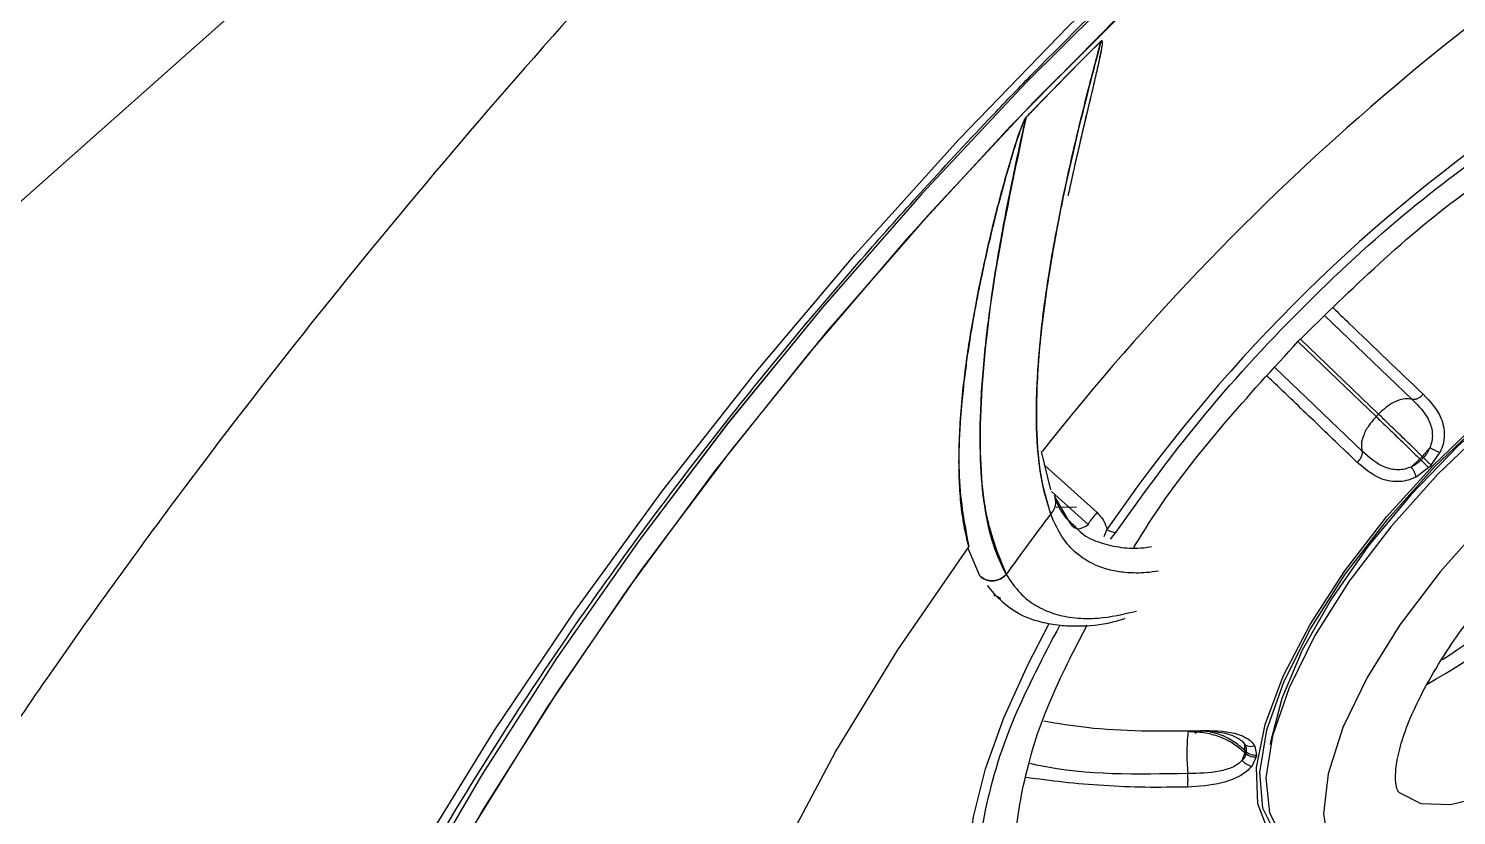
# Model space of a CAD drawing. Header units: inches. Extents: x 2 to 86, y -22 to 129.
# Drawn here: x 17.975 to 19.499, y 67.581 to 68.42 of the extents above; entities that cross this region are included whole.
import ezdxf

# ---------------------------------------------------------------- set-up
doc = ezdxf.new("R2010")
doc.units = ezdxf.units.IN
doc.header["$MEASUREMENT"] = 0
doc.layers.add('1', color=4, linetype='Continuous')
doc.layers.add('BDIM_CYAN', color=4, linetype='Continuous')

# ---------------------------------------------------------------- blocks, each defined once
blk = doc.blocks.new('2020 HS PILLOW')
at = {"layer": '1', "color": 2}
for points, knots in [([(5.8034, -0.0127), (5.5758, -0.0117), (5.1207, -0.0097), (4.4379, -0.0073), (3.7551, -0.0052), (3.0724, -0.0034), (2.3896, -0.0021), (1.7069, -0.001), (1.0241, -0.0003), (0.3414, 0), (-0.3414, 0), (-1.0241, -0.0003), (-1.7069, -0.001), (-2.3896, -0.0021), (-3.0724, -0.0034), (-3.7551, -0.0052), (-4.4379, -0.0073), (-5.1207, -0.0097), (-5.5758, -0.0117), (-5.8034, -0.0127)], [0, 0, 0, 0, 0.058824, 0.117648, 0.176472, 0.235295, 0.294119, 0.352942, 0.411765, 0.470588, 0.529412, 0.588235, 0.647058, 0.705881, 0.764705, 0.823528, 0.882352, 0.941176, 1, 1, 1, 1]), ([(5.8027, -0.0093), (4.0523, -0.005), (0.1838, 0.0045), (-3.6846, -0.0044), (-5.8027, -0.0093)], [0, 0, 0, 0, 0.452479, 1, 1, 1, 1])]:
    blk.add_open_spline(points, degree=3, knots=knots, dxfattribs=at)
blk = doc.blocks.new('2020 RHYTHM')
at = {"layer": 'BDIM_CYAN', "color": 3}
for p, q in [((16.9855, 67.1282), (17.0786, 67.039)), ((16.9569, 67.1003), (17.0401, 67.0206)), ((17.0427, 67.0233), (16.9594, 67.1032)), ((17.0253, 66.9839), (16.9321, 67.0731)), ((17.0401, 67.0206), (17.0427, 67.0233)), ((16.6928, 66.9425), (16.683, 66.9835)), ((17.0974, 66.9875), (17.0894, 66.9781)), ((16.6866, 66.9684), (16.7424, 66.9182)), ((17.0869, 66.9755), (17.0778, 66.9672)), ((17.0869, 66.9755), (17.0881, 66.9743)), ((17.0906, 66.9769), (17.0894, 66.9781)), ((17.099, 66.9688), (17.0978, 66.9675)), ((17.099, 66.9688), (17.1085, 66.9826)), ((17.0965, 66.9663), (17.0831, 66.9563)), ((17.0978, 66.9675), (17.0965, 66.9663)), ((16.7329, 66.9054), (16.6938, 66.9406)), ((16.6969, 66.9354), (16.7114, 66.9103)), ((16.7204, 66.9239), (16.6988, 66.9236)), ((16.7529, 66.9004), (16.7494, 66.8923)), ((16.7568, 66.8898), (16.7622, 66.8971)), ((16.6044, 66.8802), (16.6168, 66.851)), ((16.6044, 66.8802), (16.6168, 66.851)), ((16.6342, 66.83), (16.6254, 66.8406)), ((16.632, 66.8306), (16.6334, 66.8291)), ((16.6356, 66.8283), (16.6342, 66.83)), ((16.6347, 66.8294), (16.6391, 66.8271)), ((16.8967, 66.6748), (16.8999, 66.6709)), ((16.9002, 66.6645), (16.8999, 66.6709)), ((16.9014, 66.6634), (16.9002, 66.6645)), ((16.9108, 66.6693), (16.9125, 66.6597)), ((16.8999, 66.6624), (16.8972, 66.6541)), ((16.8999, 66.6624), (16.9011, 66.6612)), ((16.9122, 66.6576), (16.9074, 66.6476)), ((16.9125, 66.6597), (16.9122, 66.6576))]:
    blk.add_line(p, q, dxfattribs=at)
at = {"layer": 'BDIM_CYAN', "color": 3, "flags": 128}
for points in [[(16.8226, 68.5327), (16.5917, 68.2509), (16.3474, 67.9766), (16.0907, 67.7101), (15.8264, 67.4565), (15.5624, 67.2228)], [(15.7478, 65.8698), (15.7685, 65.9721), (15.7995, 66.0804), (15.8405, 66.1941), (15.8914, 66.3123), (15.9517, 66.4341), (16.021, 66.5588), (16.0989, 66.6854), (16.1848, 66.8131), (16.278, 66.941), (16.378, 67.0681), (16.484, 67.1937), (16.5953, 67.3167), (16.7111, 67.4364), (16.8305, 67.5518), (16.9529, 67.6623), (17.0772, 67.7669), (17.2027, 67.8651)], [(17.1442, 67.8056), (17.0218, 67.707), (16.9008, 67.6021), (16.7822, 67.4919), (16.6668, 67.3771), (16.5554, 67.2584), (16.4488, 67.1368), (16.3479, 67.0131), (16.2532, 66.8883), (16.1656, 66.7632), (16.0855, 66.6387), (16.0137, 66.5157), (15.9507, 66.3951), (15.8968, 66.2778), (15.8524, 66.1647), (15.818, 66.0564), (15.7937, 65.9539), (15.7797, 65.8578)], [(18.566, 68.2229), (18.5374, 68.2476), (18.4806, 68.2822), (18.4147, 68.3066), (18.3402, 68.3205), (18.2578, 68.3238), (18.1678, 68.3164), (18.0711, 68.2985), (17.9683, 68.2702), (17.8601, 68.2316), (17.7473, 68.183), (17.6308, 68.1249), (17.5114, 68.0576), (17.3899, 67.9815), (17.2672, 67.8973), (17.1442, 67.8056), (17.0218, 67.707), (16.9008, 67.6022), (16.7822, 67.4919), (16.6668, 67.3771)], [(18.6729, 67.9298), (18.6717, 67.9492), (18.6598, 68.0281), (18.6371, 68.0979), (18.6037, 68.1582), (18.5599, 68.2085), (18.506, 68.2483), (18.4425, 68.2774), (18.3697, 68.2956), (18.2883, 68.3027), (18.199, 68.2987), (18.1022, 68.2835), (17.9989, 68.2574), (17.8898, 68.2205), (17.7757, 68.173), (17.6575, 68.1155), (17.536, 68.0482), (17.4123, 67.9717), (17.2872, 67.8866), (17.1618, 67.7935), (17.0369, 67.6932), (16.9135, 67.5864), (16.7925, 67.4739), (16.675, 67.3565)], [(16.7653, 67.4474), (16.6502, 67.3307), (16.5394, 67.2104), (16.4338, 67.0874), (16.3341, 66.9625), (16.2411, 66.8367), (16.1555, 66.7109), (16.0778, 66.5861), (16.0087, 66.4632), (15.9487, 66.343), (15.8983, 66.2265), (15.8577, 66.1146), (15.8273, 66.008), (15.8074, 65.9076), (15.798, 65.8141)], [(16.6668, 67.3771), (16.5554, 67.2584), (16.4489, 67.1368), (16.3479, 67.0132), (16.2532, 66.8883), (16.1656, 66.7632), (16.0855, 66.6387), (16.0137, 66.5157), (15.9507, 66.3951), (15.8968, 66.2778), (15.8524, 66.1647), (15.818, 66.0564), (15.7937, 65.9539), (15.7797, 65.8578), (15.7761, 65.7689), (15.783, 65.6878), (15.8003, 65.615), (15.8278, 65.5511), (15.8654, 65.4966), (15.8842, 65.4765)], [(16.675, 67.3565), (16.5617, 67.2353), (16.4535, 67.111), (16.3513, 66.9846), (16.2558, 66.8572), (16.1677, 66.7296), (16.0878, 66.6029), (16.0166, 66.4779), (15.9547, 66.3557), (15.9025, 66.2372), (15.8605, 66.1233), (15.829, 66.0148), (15.8081, 65.9126), (15.7981, 65.8175)], [(17.1013, 66.9689), (17.1553, 67.0204), (17.2115, 67.0663), (17.2679, 67.1051), (17.3226, 67.1354), (17.3738, 67.1562), (17.4197, 67.1668), (17.4587, 67.1668), (17.4895, 67.1562), (17.5111, 67.1354), (17.5227, 67.1051), (17.5232, 67.1025)], [(17.3968, 67.1517), (17.389, 67.1503), (17.3421, 67.136), (17.2907, 67.1118), (17.2365, 67.0784), (17.1815, 67.0372), (17.1278, 66.9895), (17.0771, 66.9372), (17.0315, 66.8821), (16.9924, 66.8262), (16.9614, 66.7715), (16.9396, 66.72), (16.9276, 66.6735), (16.9272, 66.6708)], [(17.103, 66.9673), (17.1581, 67.0196), (17.2153, 67.066), (17.2727, 67.1049), (17.3281, 67.1347), (17.3795, 67.1545), (17.4251, 67.1635), (17.4633, 67.1614), (17.4926, 67.1482), (17.5111, 67.1264)], [(17.5164, 67.117), (17.5151, 67.1196), (17.4953, 67.1428), (17.4657, 67.1554), (17.4274, 67.157), (17.3816, 67.1476), (17.3302, 67.1274), (17.2749, 67.0973), (17.2178, 67.0582), (17.1609, 67.0117), (17.1062, 66.9594)], [(17.4507, 67.016), (17.4631, 66.9952), (17.4661, 66.9646), (17.4586, 66.9267), (17.441, 66.8833), (17.4142, 66.8367), (17.3796, 66.7891), (17.3389, 66.743), (17.294, 66.7007), (17.2474, 66.6642), (17.2012, 66.6355), (17.1579, 66.6159), (17.1195, 66.6065), (17.0881, 66.6076), (17.0652, 66.6193), (17.0633, 66.6212)], [(16.9795, 66.5457), (16.9779, 66.5459), (16.9471, 66.5565), (16.9255, 66.5772), (16.9139, 66.6075), (16.9126, 66.6463), (16.9218, 66.6922), (16.941, 66.7437), (16.9697, 66.799), (17.0069, 66.8563), (17.0513, 66.9136), (17.1013, 66.9689)], [(16.9553, 66.5572), (16.9336, 66.5744), (16.9194, 66.6031), (16.9161, 66.641), (16.9236, 66.6866), (16.9419, 66.7383), (16.9701, 66.7943), (17.0073, 66.8525), (17.0522, 66.9109), (17.103, 66.9673)], [(17.1062, 66.9594), (17.0558, 66.9032), (17.0115, 66.845), (16.9748, 66.7871), (16.9472, 66.7315), (16.9295, 66.6803), (16.9224, 66.6352), (16.9263, 66.5979), (16.9409, 66.5697), (16.9648, 66.5521)], [(17.1573, 66.9099), (17.1084, 66.8552), (17.0656, 66.7987), (17.0306, 66.7425), (17.0047, 66.6889), (16.989, 66.6398), (16.9839, 66.5971), (16.9898, 66.5626), (17.0064, 66.5375), (17.024, 66.5261)], [(16.304, 66.1144), (16.2997, 66.1869), (16.308, 66.2686), (16.3288, 66.3584), (16.3619, 66.455), (16.4068, 66.557), (16.463, 66.6631), (16.5295, 66.7719), (16.6055, 66.8817)], [(16.304, 66.1144), (16.2997, 66.1869), (16.308, 66.2686), (16.3288, 66.3584), (16.3619, 66.455), (16.4068, 66.557), (16.463, 66.6631), (16.5295, 66.7719), (16.6055, 66.8817)], [(16.6256, 66.4368), (16.6118, 66.4679), (16.6046, 66.5048), (16.6041, 66.5469), (16.6104, 66.5938), (16.6234, 66.6448), (16.6428, 66.6993), (16.6686, 66.7567), (16.6912, 66.8001)]]:
    blk.add_lwpolyline(points, dxfattribs=at)
at = {"layer": 'BDIM_CYAN', "color": 3}
for centre, radius, start, end in [((18.7972, 65.3174), 2.6912, 118.6434, 141.7563), ((20.0787, 64.0632), 4.7307, 134.7766, 136.1601), ((20.0784, 64.0635), 4.7303, 134.7764, 135.943), ((20.0786, 64.0632), 4.7307, 135.9429, 136.1597), ((18.1608, 65.9351), 1.707, 124.6371, 145.5659), ((17.8306, 66.2585), 1.033, 135.8428, 136.043), ((17.8318, 66.2573), 1.033, 135.8428, 136.043), ((17.6048, 67.5035), 0.7396, 225.6812, 226.5863), ((16.7607, 67.3033), 0.6453, 302.8966, 328.3596), ((18.5895, 65.4709), 2.3849, 142.6863, 144.6063), ((16.7633, 66.9149), 0.0179, 234.3083, 266.5333), ((16.8267, 67.2263), 0.5593, 298.6268, 316.9196), ((15.638, 68.3967), 2.7007, 298.9478, 321.7338), ((17.1222, 66.6287), 0.2249, 170.8411, 171.3944), ((17.1234, 66.6276), 0.2249, 170.8411, 171.3944), ((16.9106, 66.6715), 0.014, 227.1097, 276.2298)]:
    blk.add_arc(centre, radius, start, end, dxfattribs=at)
for points, knots in [([(19.6998, 67.8234), (19.753, 67.9322), (19.7962, 68.0363), (19.8627, 68.2358), (19.8861, 68.3312), (19.9024, 68.4449), (19.9051, 68.4674), (19.9089, 68.5115), (19.9102, 68.5331), (19.912, 68.5966), (19.9106, 68.6373), (19.8988, 68.7542), (19.8807, 68.8254), (19.8453, 68.9059), (19.8376, 68.9215), (19.821, 68.9519), (19.812, 68.9667), (19.7834, 69.0092), (19.7621, 69.0355), (19.6916, 69.1079), (19.6358, 69.148), (19.5555, 69.1876), (19.5389, 69.195), (19.5047, 69.2087), (19.487, 69.2151), (19.4327, 69.2324), (19.3948, 69.2417), (19.2763, 69.2628), (19.1909, 69.2681), (19.0536, 69.2626), (19.0063, 69.2586), (18.933, 69.2492), (18.9081, 69.2454), (18.8579, 69.2369), (18.8326, 69.2321), (18.7047, 69.2052), (18.5986, 69.1752), (18.3792, 69.0981), (18.2659, 69.0512), (18.0317, 68.9397), (17.9135, 68.8764), (17.6753, 68.7356), (17.5552, 68.6581), (17.4037, 68.552), (17.3734, 68.5303), (17.3126, 68.4861), (17.282, 68.4634), (17.1908, 68.3946), (17.1305, 68.3474), (16.9509, 68.202), (16.833, 68.1), (16.6588, 67.9396), (16.6011, 67.8848), (16.5154, 67.8008), (16.4869, 67.7725), (16.4302, 67.7152), (16.402, 67.6863), (16.263, 67.5414), (16.1563, 67.4232), (15.9517, 67.1824), (15.8539, 67.0598), (15.7374, 66.9037), (15.7143, 66.8723), (15.6691, 66.8096), (15.647, 66.7784), (15.5818, 66.6847), (15.54, 66.6224), (15.4197, 66.4362), (15.3461, 66.3128), (15.2625, 66.1595), (15.2462, 66.1289), (15.2145, 66.0678), (15.199, 66.0372), (15.1541, 65.946), (15.1262, 65.8861), (15.0488, 65.7093), (15.0053, 65.5951), (14.9521, 65.4294), (14.9365, 65.3751), (14.916, 65.2951), (14.9097, 65.2686), (14.8982, 65.2163), (14.8929, 65.1904), (14.8695, 65.0632), (14.8596, 64.968), (14.8569, 64.7905), (14.8641, 64.7083), (14.8842, 64.6142), (14.8888, 64.5957), (14.899, 64.5601), (14.9046, 64.5428), (14.9231, 64.4926), (14.9374, 64.4614), (14.9866, 64.3745), (15.0275, 64.3254), (15.0889, 64.2755), (15.1017, 64.2661), (15.1283, 64.2485), (15.1422, 64.2402), (15.1851, 64.2175), (15.2155, 64.2049), (15.3116, 64.1748), (15.3823, 64.1649), (15.4983, 64.1652), (15.5387, 64.1679), (15.6017, 64.1757), (15.6232, 64.1789), (15.6667, 64.1867), (15.6888, 64.1912), (15.8003, 64.2166), (15.894, 64.2466), (16.0902, 64.3248), (16.1927, 64.3729), (16.2999, 64.4301)], [0, 0, 0, 0, 0.03125, 0.03125, 0.0625, 0.0625, 0.070313, 0.070313, 0.078125, 0.078125, 0.09375, 0.09375, 0.125, 0.125, 0.132813, 0.132813, 0.140625, 0.140625, 0.15625, 0.15625, 0.1875, 0.1875, 0.195313, 0.195313, 0.203125, 0.203125, 0.21875, 0.21875, 0.25, 0.25, 0.265625, 0.265625, 0.273438, 0.273438, 0.28125, 0.28125, 0.3125, 0.3125, 0.34375, 0.34375, 0.375, 0.375, 0.40625, 0.40625, 0.414063, 0.414063, 0.421875, 0.421875, 0.4375, 0.4375, 0.46875, 0.46875, 0.484375, 0.484375, 0.492188, 0.492188, 0.5, 0.5, 0.53125, 0.53125, 0.5625, 0.5625, 0.570313, 0.570313, 0.578125, 0.578125, 0.59375, 0.59375, 0.625, 0.625, 0.632813, 0.632813, 0.640625, 0.640625, 0.65625, 0.65625, 0.6875, 0.6875, 0.703125, 0.703125, 0.710938, 0.710938, 0.71875, 0.71875, 0.75, 0.75, 0.78125, 0.78125, 0.789063, 0.789063, 0.796875, 0.796875, 0.8125, 0.8125, 0.84375, 0.84375, 0.851563, 0.851563, 0.859375, 0.859375, 0.875, 0.875, 0.90625, 0.90625, 0.921875, 0.921875, 0.929688, 0.929688, 0.9375, 0.9375, 0.96875, 0.96875, 1, 1, 1, 1]), ([(16.6745, 67.3874), (16.7127, 67.4258), (16.7662, 67.4795), (16.8469, 67.5558), (16.9159, 67.6188), (16.999, 67.6912), (17.0867, 67.7639), (17.1787, 67.8362), (17.2734, 67.9065), (17.3697, 67.9735), (17.4665, 68.0363), (17.563, 68.0944), (17.6583, 68.1471), (17.7519, 68.194), (17.8429, 68.2347), (17.9309, 68.2691), (18.0154, 68.297), (18.0958, 68.3183), (18.1718, 68.3331), (18.2432, 68.3413), (18.3096, 68.343), (18.371, 68.3383), (18.4274, 68.3272), (18.4791, 68.3095), (18.5258, 68.2839), (18.5589, 68.26), (18.5738, 68.2414), (18.5774, 68.2369)], [0, 0, 0, 0, 0.052204, 0.072966, 0.107396, 0.142944, 0.180879, 0.220244, 0.260642, 0.301758, 0.343362, 0.385281, 0.427384, 0.469566, 0.511748, 0.553866, 0.595877, 0.637761, 0.679524, 0.721214, 0.762935, 0.804869, 0.847346, 0.890895, 0.936323, 0.984732, 1, 1, 1, 1]), ([(13.7862, 67.065), (13.8125, 67.0671), (13.8874, 67.073), (14.0107, 67.0952), (14.158, 67.1307), (14.3078, 67.1785), (14.4573, 67.2366), (14.6041, 67.3032), (14.7467, 67.3768), (14.8852, 67.4563), (15.02, 67.5409), (15.1508, 67.63), (15.2773, 67.7225), (15.3978, 67.8166), (15.509, 67.9086), (15.6038, 67.9914), (15.6882, 68.0684), (15.7665, 68.1422), (15.8195, 68.1948), (15.8458, 68.221)], [0, 0, 0, 0, 0.035275, 0.100367, 0.168835, 0.239824, 0.311595, 0.381964, 0.450595, 0.517533, 0.582911, 0.646814, 0.709173, 0.76955, 0.826406, 0.876856, 0.914708, 0.957555, 1, 1, 1, 1]), ([(19.6997, 67.8234), (19.6255, 67.6716), (19.5436, 67.5126), (19.4044, 67.2657), (19.3553, 67.182), (19.2769, 67.0546), (19.25, 67.0118), (19.1945, 66.9257), (19.1658, 66.8822), (19.0194, 66.6656), (18.8922, 66.4944), (18.6844, 66.2424), (18.6122, 66.1592), (18.4994, 66.0358), (18.461, 65.9948), (18.3827, 65.9135), (18.3431, 65.8733), (18.1433, 65.6762), (17.9774, 65.5288), (17.7635, 65.3563), (17.7204, 65.3223), (17.6336, 65.2556), (17.5898, 65.2228), (17.459, 65.127), (17.3722, 65.0663), (17.1994, 64.9506), (17.1135, 64.8955), (16.9858, 64.8166), (16.9434, 64.7908), (16.859, 64.7405), (16.8169, 64.7159), (16.6089, 64.5959), (16.4499, 64.51), (16.2999, 64.4301)], [0, 0, 0, 0, 0.125, 0.125, 0.1875, 0.1875, 0.21875, 0.21875, 0.25, 0.25, 0.375, 0.375, 0.4375, 0.4375, 0.46875, 0.46875, 0.5, 0.5, 0.625, 0.625, 0.65625, 0.65625, 0.6875, 0.6875, 0.75, 0.75, 0.8125, 0.8125, 0.84375, 0.84375, 0.875, 0.875, 1, 1, 1, 1]), ([(16.7466, 67.4213), (16.7379, 67.3882), (16.7222, 67.3284), (16.7087, 67.2676), (16.7019, 67.2338), (16.6992, 67.2195), (16.6968, 67.2065), (16.6947, 67.1949), (16.693, 67.1846), (16.6869, 67.1477), (16.6793, 67.0882), (16.6765, 67.0162), (16.6806, 66.9574), (16.6887, 66.9301), (16.6928, 66.9166)], [0, 0, 0, 0, 0.14371, 0.258982, 0.284473, 0.308009, 0.329591, 0.349218, 0.36689, 0.382606, 0.540573, 0.696139, 0.849289, 1, 1, 1, 1]), ([(16.6928, 66.9166), (16.689, 66.9291), (16.6814, 66.9543), (16.6778, 66.9964), (16.6775, 67.0318), (16.6783, 67.0569), (16.68, 67.0844), (16.6829, 67.1144), (16.6869, 67.1463), (16.6922, 67.1809), (16.699, 67.2194), (16.7073, 67.2609), (16.7185, 67.3111), (16.7313, 67.3638), (16.742, 67.4039), (16.7466, 67.4213)], [0, 0, 0, 0, 0.140841, 0.282354, 0.336179, 0.391545, 0.448504, 0.507112, 0.567425, 0.625585, 0.69059, 0.762661, 0.827563, 0.924957, 1, 1, 1, 1]), ([(16.7466, 67.4213), (16.7467, 67.4214), (16.7468, 67.4215), (16.747, 67.4216), (16.7471, 67.4216), (16.7472, 67.4217), (16.7473, 67.4216), (16.7475, 67.4214), (16.7477, 67.4208), (16.7478, 67.4177), (16.7465, 67.4108), (16.7444, 67.4), (16.7413, 67.3863), (16.7365, 67.3655), (16.7296, 67.3367), (16.7205, 67.2983), (16.7144, 67.2709), (16.7112, 67.256), (16.7112, 67.256)], [0, 0, 0, 0, 0.001336, 0.001924, 0.002505, 0.003118, 0.003797, 0.005445, 0.010228, 0.017259, 0.069127, 0.129699, 0.209051, 0.307034, 0.491871, 0.716937, 0.999426, 1, 1, 1, 1]), ([(16.7466, 67.4213), (16.7467, 67.4214), (16.7468, 67.4215), (16.7469, 67.4216), (16.747, 67.4216), (16.7471, 67.4217), (16.7472, 67.4217), (16.7473, 67.4216), (16.7475, 67.4214), (16.7477, 67.4208), (16.7478, 67.4175), (16.7467, 67.4116), (16.745, 67.4031), (16.7431, 67.394), (16.7406, 67.3833), (16.7369, 67.3675), (16.7318, 67.3462), (16.7254, 67.3189), (16.7184, 67.2888), (16.7139, 67.2683), (16.7115, 67.2576)], [0, 0, 0, 0, 0.000724, 0.001371, 0.001971, 0.002567, 0.003197, 0.003899, 0.005605, 0.010565, 0.017855, 0.071589, 0.115451, 0.168928, 0.231966, 0.304489, 0.44698, 0.611002, 0.796015, 1, 1, 1, 1]), ([(15.7932, 65.5706), (15.7866, 65.5879), (15.7731, 65.623), (15.7617, 65.6849), (15.7571, 65.7532), (15.7601, 65.8279), (15.7706, 65.9083), (15.7887, 65.9942), (15.8145, 66.0851), (15.8478, 66.1805), (15.8886, 66.2798), (15.9365, 66.3823), (15.9914, 66.4874), (16.0529, 66.5944), (16.1203, 66.7024), (16.1932, 66.8104), (16.2703, 66.917), (16.3494, 67.0196), (16.4257, 67.113), (16.4949, 67.1937), (16.5619, 67.2686), (16.6207, 67.3318), (16.6601, 67.3725), (16.6745, 67.3874)], [0, 0, 0, 0, 0.050832, 0.102841, 0.154353, 0.205687, 0.257008, 0.308395, 0.359895, 0.41151, 0.463219, 0.514989, 0.56677, 0.618496, 0.670068, 0.721324, 0.771963, 0.821311, 0.867412, 0.90597, 0.93823, 0.977467, 1, 1, 1, 1]), ([(16.6665, 67.3399), (16.6665, 67.3398), (16.6663, 67.3396), (16.6657, 67.3388), (16.6649, 67.3373), (16.6627, 67.3325), (16.6603, 67.3259), (16.6573, 67.3173), (16.6546, 67.3088), (16.6515, 67.2989), (16.6476, 67.2857), (16.6427, 67.2687), (16.637, 67.2474), (16.631, 67.2236), (16.6247, 67.1972), (16.6194, 67.1729), (16.615, 67.1511), (16.6114, 67.1322), (16.608, 67.1127), (16.6048, 67.0927), (16.602, 67.0724), (16.5961, 67.0233), (16.5921, 66.9505), (16.601, 66.905), (16.6055, 66.8817)], [0, 0, 0, 0, 0.000445, 0.001006, 0.003473, 0.007193, 0.023414, 0.035002, 0.048918, 0.065167, 0.083753, 0.114926, 0.15143, 0.193273, 0.240462, 0.293002, 0.327439, 0.363827, 0.402167, 0.442461, 0.484707, 0.528908, 0.759408, 1, 1, 1, 1]), ([(16.6055, 66.8817), (16.6037, 66.8891), (16.6001, 66.9035), (16.5968, 66.9284), (16.595, 66.9547), (16.5948, 66.9832), (16.5961, 67.0142), (16.5987, 67.0453), (16.6023, 67.0757), (16.6066, 67.1048), (16.6119, 67.1353), (16.6182, 67.1674), (16.6253, 67.1998), (16.6327, 67.231), (16.64, 67.2589), (16.6485, 67.2893), (16.656, 67.3141), (16.6626, 67.3322), (16.6649, 67.3374), (16.6658, 67.339), (16.6662, 67.3396), (16.6664, 67.3398), (16.6665, 67.3399)], [0, 0, 0, 0, 0.08245, 0.161083, 0.23579, 0.310058, 0.385559, 0.462353, 0.521762, 0.581597, 0.641873, 0.702604, 0.764929, 0.820497, 0.869134, 0.910688, 0.974961, 0.992333, 0.997334, 0.99894, 0.999533, 1, 1, 1, 1]), ([(16.6665, 67.3399), (16.6546, 67.2837), (16.6306, 67.1713), (16.6155, 67.0312), (16.6184, 66.9176), (16.6364, 66.874), (16.6454, 66.8522)], [0, 0, 0, 0, 0.250185, 0.500172, 0.750054, 1, 1, 1, 1]), ([(16.6454, 66.8522), (16.6405, 66.8622), (16.6308, 66.882), (16.6217, 66.9238), (16.6171, 66.9744), (16.6176, 67.0337), (16.6232, 67.1013), (16.6334, 67.1751), (16.6477, 67.2544), (16.6602, 67.3114), (16.6665, 67.3399)], [0, 0, 0, 0, 0.124974, 0.249925, 0.3714, 0.499828, 0.624811, 0.74983, 0.874891, 1, 1, 1, 1]), ([(16.7622, 66.8971), (16.7911, 66.9371), (16.8497, 67.0183), (16.9579, 67.1358), (17.0723, 67.242), (17.1497, 67.298), (17.1867, 67.3247)], [0, 0, 0, 0, 0.250583, 0.507547, 0.76451, 1, 1, 1, 1]), ([(16.9571, 67.101), (16.9855, 67.1288), (17.0438, 67.1863), (17.1175, 67.2483), (17.1605, 67.2769), (17.1718, 67.2845)], [0, 0, 0, 0, 0.41039, 0.845361, 1, 1, 1, 1]), ([(16.9943, 67.1366), (16.9998, 67.1313), (17.0336, 67.0988), (17.0645, 67.0692), (17.0904, 67.0445)], [0, 0, 0, 0, 0.163879, 1, 1, 1, 1]), ([(16.7815, 66.881), (16.7886, 66.8925), (16.8155, 66.9362), (16.8748, 67.0116), (16.9302, 67.0718), (16.9571, 67.101)], [0, 0, 0, 0, 0.155762, 0.590156, 1, 1, 1, 1]), ([(17.0201, 66.9718), (17.0124, 66.9792), (16.9972, 66.9936), (16.9743, 67.0156), (16.9519, 67.037), (16.9352, 67.0531), (16.9259, 67.062), (16.9239, 67.0639)], [0, 0, 0, 0, 0.250659, 0.490989, 0.720992, 0.940668, 1, 1, 1, 1]), ([(17.0904, 67.0445), (17.0895, 67.0436), (17.0875, 67.0416), (17.0842, 67.0396), (17.081, 67.0386), (17.0794, 67.0389), (17.0786, 67.039)], [0, 0, 0, 0, 0.242188, 0.4999996, 0.7578114, 1, 1, 1, 1]), ([(17.0904, 67.0445), (17.0978, 67.0367), (17.1095, 67.0244), (17.1135, 67.0041), (17.112, 66.9914), (17.1096, 66.9855), (17.1085, 66.9826)], [0, 0, 0, 0, 0.47703, 0.750267, 0.876326, 1, 1, 1, 1]), ([(17.0786, 67.039), (17.0763, 67.0395), (17.0715, 67.0404), (17.0619, 67.0376), (17.0518, 67.0318), (17.0457, 67.0261), (17.0427, 67.0233)], [0, 0, 0, 0, 0.242796, 0.499913, 0.757078, 1, 1, 1, 1]), ([(17.0786, 67.039), (17.0857, 67.0319), (17.0961, 67.0215), (17.1006, 67.0043), (17.0999, 66.9945), (17.0983, 66.9898), (17.0974, 66.9875)], [0, 0, 0, 0, 0.522242, 0.76434, 0.882789, 1, 1, 1, 1]), ([(17.0401, 67.0206), (17.0375, 67.0176), (17.0319, 67.0113), (17.0264, 67.0009), (17.0238, 66.9911), (17.0248, 66.9863), (17.0253, 66.9839)], [0, 0, 0, 0, 0.242922, 0.500087, 0.757204, 1, 1, 1, 1]), ([(17.0401, 67.0206), (17.0438, 67.0172), (17.0511, 67.0102), (17.0632, 66.9985), (17.0755, 66.9867), (17.0831, 66.9792), (17.0869, 66.9755)], [0, 0, 0, 0, 0.25, 0.5, 0.75, 1, 1, 1, 1]), ([(17.0894, 66.9781), (17.0856, 66.9818), (17.078, 66.9893), (17.0657, 67.0011), (17.0536, 67.0129), (17.0464, 67.0198), (17.0427, 67.0233)], [0, 0, 0, 0, 0.25, 0.5, 0.75, 1, 1, 1, 1]), ([(17.0201, 66.9718), (17.021, 66.9728), (17.0229, 66.9748), (17.0248, 66.9782), (17.0258, 66.9815), (17.0254, 66.9831), (17.0253, 66.9839)], [0, 0, 0, 0, 0.242182, 0.499995, 0.757809, 1, 1, 1, 1]), ([(17.0778, 66.9672), (17.0754, 66.9663), (17.0708, 66.9644), (17.061, 66.9634), (17.0436, 66.9672), (17.0327, 66.9771), (17.0253, 66.9839)], [0, 0, 0, 0, 0.1172155, 0.2356679, 0.477765, 1, 1, 1, 1]), ([(17.0974, 66.9875), (17.0966, 66.9856), (17.0948, 66.9817), (17.092, 66.9785), (17.0906, 66.9769)], [0, 0, 0, 0, 0.506781, 1, 1, 1, 1]), ([(17.0974, 66.9875), (17.0982, 66.9871), (17.0999, 66.9861), (17.1028, 66.9847), (17.1057, 66.9834), (17.1076, 66.9829), (17.1085, 66.9826)], [0, 0, 0, 0, 0.23715, 0.488653, 0.746142, 1, 1, 1, 1]), ([(17.0831, 66.9563), (17.0802, 66.9551), (17.0744, 66.9525), (17.0617, 66.9505), (17.041, 66.9537), (17.0282, 66.9648), (17.0201, 66.9718)], [0, 0, 0, 0, 0.123689, 0.24976, 0.523037, 1, 1, 1, 1]), ([(17.0881, 66.9743), (17.0866, 66.9729), (17.0835, 66.97), (17.0797, 66.9681), (17.0778, 66.9672)], [0, 0, 0, 0, 0.493001, 1, 1, 1, 1]), ([(17.0831, 66.9563), (17.0828, 66.9572), (17.0821, 66.959), (17.0807, 66.9619), (17.0792, 66.9648), (17.0782, 66.9664), (17.0778, 66.9672)], [0, 0, 0, 0, 0.253859, 0.511348, 0.762851, 1, 1, 1, 1]), ([(16.6966, 66.9368), (16.6973, 66.9345), (16.6986, 66.9298), (16.6971, 66.9223), (16.6942, 66.9185), (16.6928, 66.9166)], [0, 0, 0, 0, 0.341242, 0.682483, 1, 1, 1, 1]), ([(16.6971, 66.934), (16.6976, 66.9326), (16.6986, 66.9287), (16.6974, 66.9248), (16.6966, 66.9224)], [0, 0, 0, 0, 0.376691, 1, 1, 1, 1]), ([(16.6971, 66.934), (16.7, 66.9273), (16.705, 66.9156), (16.7132, 66.9086), (16.7167, 66.9055)], [0, 0, 0, 0, 0.567664, 1, 1, 1, 1]), ([(16.8078, 66.8559), (16.8036, 66.8552), (16.7954, 66.854), (16.7836, 66.8537), (16.7705, 66.8542), (16.7557, 66.8567), (16.739, 66.8623), (16.7219, 66.8726), (16.7051, 66.8895), (16.697, 66.9071), (16.6928, 66.9166)], [0, 0, 0, 0, 0.077905, 0.150178, 0.233656, 0.344485, 0.470875, 0.625514, 0.799986, 1, 1, 1, 1]), ([(16.7114, 66.9103), (16.7119, 66.9095), (16.7189, 66.8969), (16.7261, 66.9013), (16.7329, 66.9054)], [0, 0, 0, 0, 0.067359, 1, 1, 1, 1]), ([(16.7424, 66.9182), (16.7418, 66.9175), (16.7405, 66.9162), (16.7387, 66.9141), (16.7371, 66.9121), (16.7357, 66.9102), (16.7345, 66.9086), (16.7336, 66.9071), (16.7329, 66.906), (16.7329, 66.9056), (16.7329, 66.9054)], [0, 0, 0, 0, 0.131136, 0.260274, 0.38408, 0.500001, 0.615922, 0.739727, 0.868865, 1, 1, 1, 1]), ([(16.7424, 66.9182), (16.7451, 66.9153), (16.7501, 66.9101), (16.752, 66.9035), (16.7529, 66.9004)], [0, 0, 0, 0, 0.539867, 1, 1, 1, 1]), ([(16.7167, 66.9055), (16.7196, 66.9024), (16.7279, 66.8933), (16.7454, 66.8855), (16.7679, 66.8806), (16.7862, 66.8797), (16.7976, 66.8816), (16.8003, 66.882)], [0, 0, 0, 0, 0.144772, 0.422066, 0.672014, 0.922994, 1, 1, 1, 1]), ([(17.0639, 66.6206), (17.0639, 66.6207), (17.0636, 66.6208), (17.0619, 66.624), (17.0604, 66.6358), (17.0621, 66.654), (17.0683, 66.6781), (17.0795, 66.7067), (17.0961, 66.7394), (17.1162, 66.772), (17.138, 66.8026), (17.1645, 66.8363), (17.1862, 66.8594), (17.2, 66.8742)], [0, 0, 0, 0, 0.052917, 0.155356, 0.242474, 0.332435, 0.42515, 0.520141, 0.614665, 0.718916, 0.797979, 0.871028, 1, 1, 1, 1]), ([(16.6168, 66.851), (16.6188, 66.8494), (16.6218, 66.847), (16.627, 66.8456), (16.6312, 66.8453), (16.6354, 66.846), (16.6405, 66.8478), (16.6435, 66.8505), (16.6454, 66.8522)], [0, 0, 0, 0, 0.238394, 0.367676, 0.499999, 0.632322, 0.761604, 1, 1, 1, 1]), ([(16.6454, 66.8522), (16.6435, 66.8505), (16.6406, 66.8479), (16.6355, 66.846), (16.6313, 66.8453), (16.6271, 66.8456), (16.6219, 66.847), (16.6188, 66.8494), (16.6168, 66.851)], [0, 0, 0, 0, 0.235292, 0.36364, 0.495629, 0.628267, 0.758474, 1, 1, 1, 1]), ([(16.6454, 66.8522), (16.6501, 66.8453), (16.659, 66.832), (16.6766, 66.8186), (16.6963, 66.8097), (16.7187, 66.8054), (16.7472, 66.8047), (16.7705, 66.81), (16.7845, 66.8132)], [0, 0, 0, 0, 0.163946, 0.315278, 0.467646, 0.619723, 0.770778, 1, 1, 1, 1]), ([(16.6356, 66.8284), (16.6423, 66.8224), (16.6561, 66.8102), (16.6802, 66.8017), (16.7024, 66.7977), (16.727, 66.797), (16.7498, 66.7985), (16.7679, 66.8041), (16.7724, 66.8055)], [0, 0, 0, 0, 0.185337, 0.378873, 0.526601, 0.664095, 0.917424, 1, 1, 1, 1]), ([(16.7025, 66.7982), (16.6851, 66.765), (16.6469, 66.6922), (16.618, 66.5924), (16.6104, 66.5021), (16.628, 66.4605), (16.6368, 66.44)], [0, 0, 0, 0, 0.220003, 0.482172, 0.744341, 1, 1, 1, 1]), ([(16.6652, 66.506), (16.6613, 66.5207), (16.6521, 66.5546), (16.6613, 66.6265), (16.6861, 66.71), (16.7175, 66.7709), (16.7318, 66.7985)], [0, 0, 0, 0, 0.210081, 0.485295, 0.766348, 1, 1, 1, 1]), ([(16.6855, 66.696), (16.7007, 66.6935), (16.7547, 66.6847), (16.8091, 66.6852), (16.8483, 66.6856)], [0, 0, 0, 0, 0.281682, 1, 1, 1, 1]), ([(16.8395, 66.6848), (16.8392, 66.6821), (16.8385, 66.6765), (16.8381, 66.6647), (16.8382, 66.6519), (16.8388, 66.6439), (16.8391, 66.64)], [0, 0, 0, 0, 0.242922, 0.500087, 0.757204, 1, 1, 1, 1]), ([(16.8395, 66.6848), (16.8452, 66.6847), (16.8564, 66.6844), (16.8728, 66.6798), (16.8879, 66.6727), (16.8959, 66.6658), (16.8999, 66.6624)], [0, 0, 0, 0, 0.25, 0.5, 0.75, 1, 1, 1, 1]), ([(16.8483, 66.6856), (16.8481, 66.6849), (16.8479, 66.6833), (16.8473, 66.6826), (16.8467, 66.6833), (16.8464, 66.6849), (16.8462, 66.6856)], [0, 0, 0, 0, 0.242188, 0.5, 0.757811, 1, 1, 1, 1]), ([(16.8462, 66.6856), (16.8575, 66.6854), (16.8741, 66.6851), (16.8907, 66.6794), (16.8952, 66.6759), (16.8967, 66.6748)], [0, 0, 0, 0, 0.591573, 0.865817, 1, 1, 1, 1]), ([(16.8483, 66.6856), (16.8607, 66.6858), (16.8803, 66.686), (16.8992, 66.6799), (16.9073, 66.6743), (16.9096, 66.671), (16.9108, 66.6693)], [0, 0, 0, 0, 0.477038, 0.750293, 0.876096, 1, 1, 1, 1]), ([(16.9002, 66.6645), (16.8962, 66.6679), (16.8882, 66.6747), (16.8751, 66.6813), (16.8663, 66.6834), (16.8629, 66.6842)], [0, 0, 0, 0, 0.381797, 0.763595, 1, 1, 1, 1]), ([(17.0265, 66.526), (17.0287, 66.5248), (17.0416, 66.5176), (17.0697, 66.5147), (17.1073, 66.5165), (17.146, 66.5262), (17.1843, 66.5411), (17.2249, 66.5617), (17.2645, 66.5865), (17.3008, 66.613), (17.3329, 66.6392), (17.3614, 66.6648), (17.3798, 66.6832), (17.3876, 66.691)], [0, 0, 0, 0, 0.023245, 0.134696, 0.250821, 0.359858, 0.46333, 0.564535, 0.682099, 0.771345, 0.845955, 0.934445, 1, 1, 1, 1]), ([(16.9108, 66.6693), (16.9098, 66.6691), (16.9078, 66.6685), (16.9047, 66.6686), (16.902, 66.6693), (16.9005, 66.6704), (16.8999, 66.6709)], [0, 0, 0, 0, 0.245407, 0.499999, 0.754592, 1, 1, 1, 1]), ([(16.8999, 66.6709), (16.9005, 66.6696), (16.9017, 66.6672), (16.9015, 66.6646), (16.9014, 66.6634)], [0, 0, 0, 0, 0.506993, 1, 1, 1, 1]), ([(16.8391, 66.64), (16.7855, 66.6389), (16.729, 66.6376), (16.674, 66.6498), (16.6711, 66.6505)], [0, 0, 0, 0, 0.946426, 1, 1, 1, 1]), ([(16.8972, 66.6541), (16.8959, 66.6527), (16.8931, 66.65), (16.8852, 66.6456), (16.8672, 66.6403), (16.8505, 66.6401), (16.8391, 66.64)], [0, 0, 0, 0, 0.117215, 0.235668, 0.477776, 1, 1, 1, 1]), ([(16.9011, 66.6612), (16.9008, 66.66), (16.9002, 66.6575), (16.8982, 66.6552), (16.8972, 66.6541)], [0, 0, 0, 0, 0.493006, 1, 1, 1, 1]), ([(16.9074, 66.6476), (16.9064, 66.6478), (16.9045, 66.6483), (16.9017, 66.6498), (16.8991, 66.6517), (16.8979, 66.6533), (16.8972, 66.6541)], [0, 0, 0, 0, 0.2538583, 0.511348, 0.7628505, 1, 1, 1, 1]), ([(16.8389, 66.6255), (16.8239, 66.6253), (16.7941, 66.6248), (16.7498, 66.6268), (16.7073, 66.6302), (16.6797, 66.634), (16.6664, 66.6358)], [0, 0, 0, 0, 0.261648, 0.517951, 0.768983, 1, 1, 1, 1]), ([(16.9074, 66.6476), (16.9057, 66.6458), (16.9023, 66.6422), (16.8923, 66.6356), (16.8711, 66.6275), (16.8513, 66.6263), (16.8389, 66.6255)], [0, 0, 0, 0, 0.123611, 0.24939, 0.525922, 1, 1, 1, 1]), ([(16.8389, 66.6255), (16.839, 66.6263), (16.8392, 66.6281), (16.8394, 66.6319), (16.8394, 66.6361), (16.8392, 66.6388), (16.8391, 66.64)], [0, 0, 0, 0, 0.242181, 0.4999946, 0.7578088, 1, 1, 1, 1])]:
    blk.add_open_spline(points, degree=3, knots=knots, dxfattribs=at)
for points in [[(17.099, 66.9688), (17.0984, 66.9694), (17.0971, 66.9706), (17.0949, 66.9727), (17.0927, 66.9749), (17.0913, 66.9763), (17.0906, 66.9769)], [(16.9014, 66.6634), (16.9022, 66.6628), (16.9036, 66.6615), (16.9064, 66.6603), (16.9094, 66.6596), (16.9115, 66.6596), (16.9125, 66.6597)]]:
    blk.add_open_spline(points, degree=3, dxfattribs=at)
at = {"layer": '1', "color": 3, "xscale": -0.9999999999999998, "rotation": 225}
blk.add_blockref('2020 HS PILLOW', (12.9264, 71.146), dxfattribs=at)

msp = doc.modelspace()

# ---------------------------------------------------------------- block references
msp.add_blockref('2020 RHYTHM', (2.3733, 0.9854))

doc.saveas('drawing.dxf')
